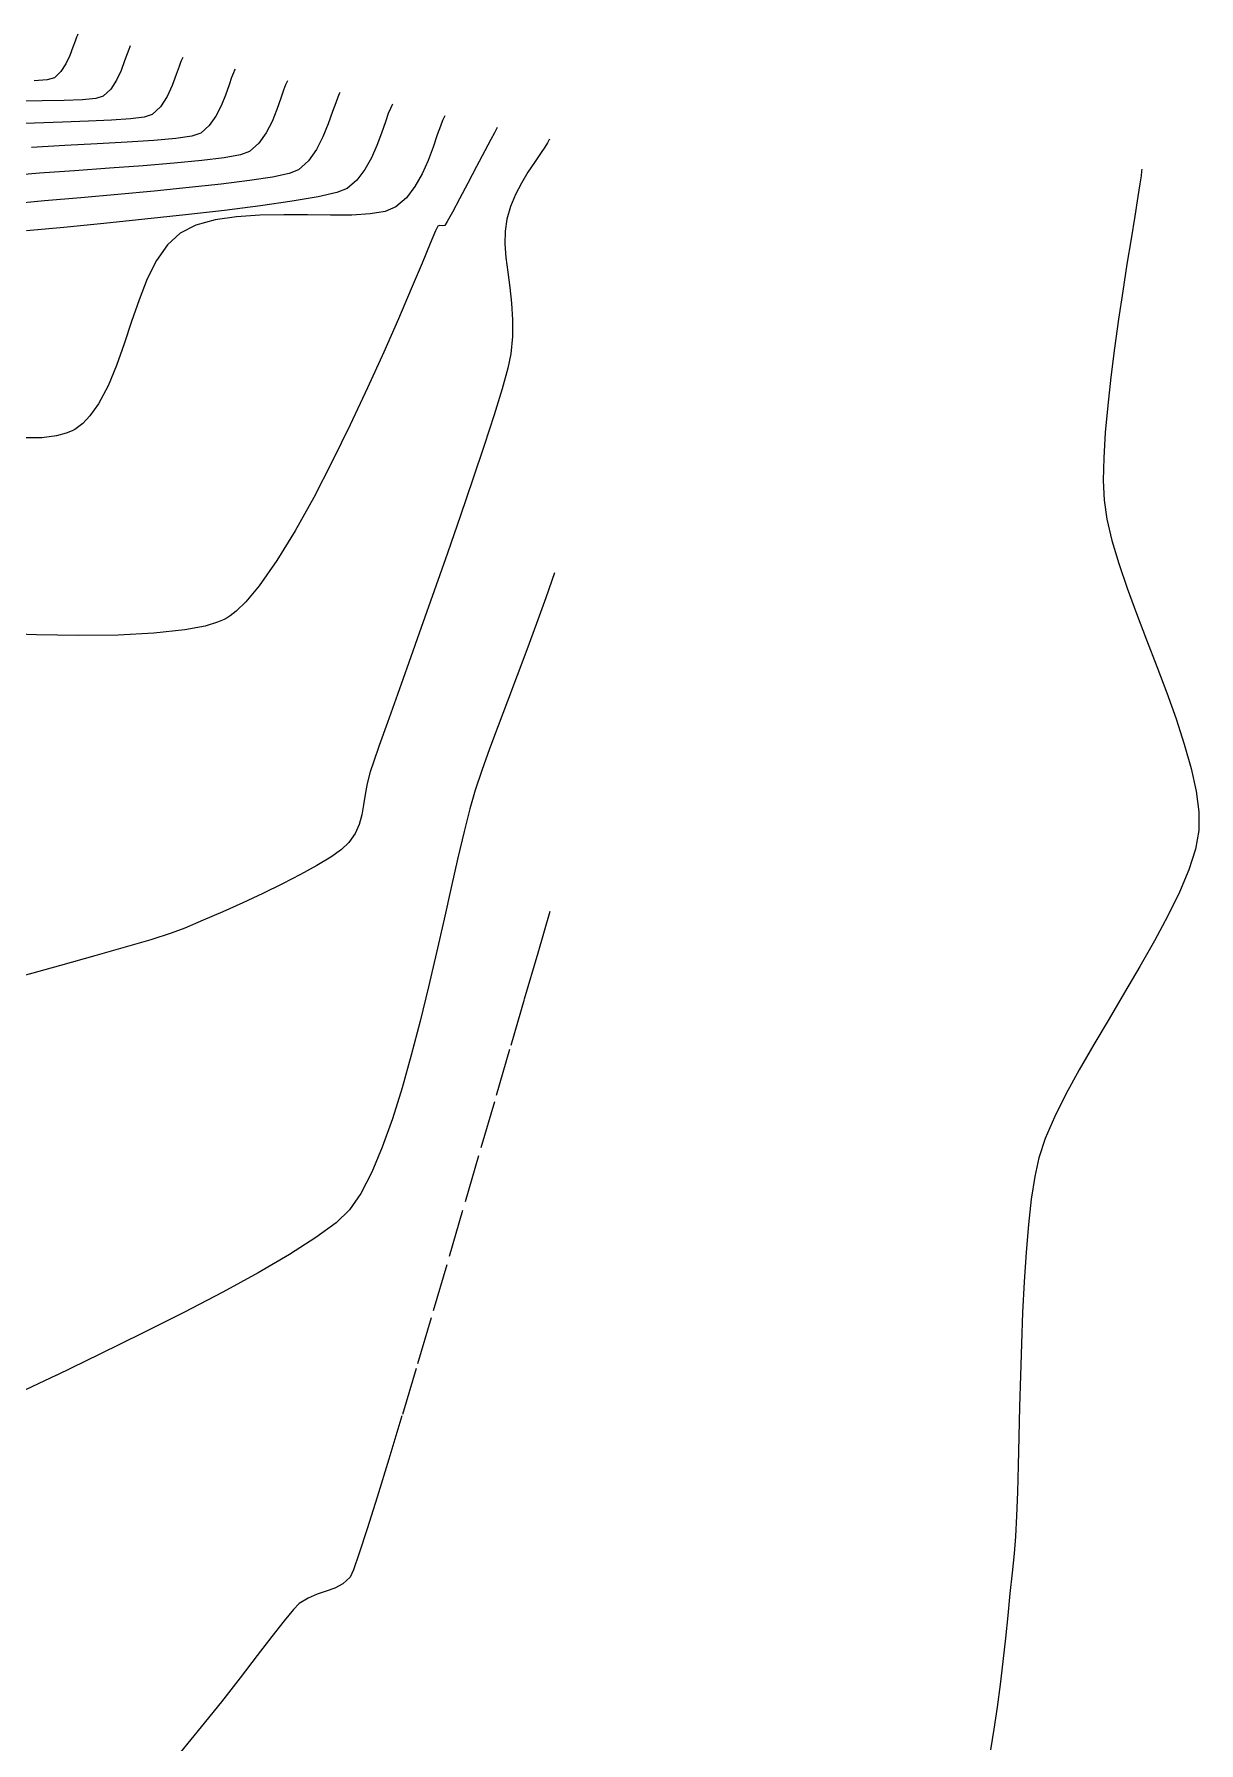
# Model space of a CAD drawing. Header units: feet. Extents: x 26064 to 27719, y 16802 to 28989.
# Drawn here: x 27642.9 to 27718.9, y 17919.2 to 18030.8 of the extents above; entities that cross this region are included whole.
import ezdxf

# ---------------------------------------------------------------- set-up
doc = ezdxf.new("R2010")
doc.units = ezdxf.units.FT
doc.header["$LTSCALE"] = 50
doc.header["$MEASUREMENT"] = 0
doc.linetypes.add('HIDDEN', pattern=[0.375, 0.25, -0.125])
doc.linetypes.add('HIDN25', pattern=[0.0938, 0.0625, -0.0313])
doc.layers.add('CONT-MJR', color=160, linetype='HIDDEN')
doc.layers.add('CONT-MNR', color=55, linetype='HIDN25')

msp = doc.modelspace()

# ---------------------------------------------------------------- linework, layer by layer
at = {"layer": 'CONT-MJR', "color": 7, "extrusion": (0.933773, -0.357866, 0)}
msp.add_line((27659.27704, 18027.4664, 630), (27659.148, 18027.12971, 630), dxfattribs=at)
at = {"layer": 'CONT-MJR', "color": 7}
for p, q in [((27659.36158, 18027.65639, 630), (27659.27704, 18027.4664, 630)), ((27659.40389, 18027.73964, 630), (27659.36158, 18027.65639, 630)), ((27659.148, 18027.12971, 630), (27658.96514, 18026.60378, 630)), ((27676.51279, 18023.9348, 635), (27676.46866, 18023.85473, 635)), ((27675.91229, 18022.99037, 635), (27675.51803, 18022.40879, 635)), ((27676.19052, 18023.40529, 635), (27675.91229, 18022.99037, 635)), ((27647.78166, 18022.03375, 630), (27645.49857, 18021.86886, 630)), ((27649.97785, 18022.19614, 630), (27647.78166, 18022.03375, 630)), ((27653.79788, 18022.5305, 630), (27652.00923, 18022.3603, 630)), ((27655.26588, 18022.71103, 630), (27653.79788, 18022.5305, 630)), ((27675.51803, 18022.40879, 635), (27675.09788, 18021.76421, 635)), ((27715.15304, 18021.83221, 640), (27715.11503, 18021.54356, 640)), ((27715.16804, 18021.95776, 640), (27715.15304, 18021.83221, 640)), ((27715.03935, 18021.02156, 640), (27714.90754, 18020.17292, 640)), ((27715.11503, 18021.54356, 640), (27715.03935, 18021.02156, 640)), ((27674.29024, 18020.31586, 635), (27673.95791, 18019.52698, 635)), ((27714.90754, 18020.17292, 640), (27714.70152, 18018.89588, 640)), ((27714.70152, 18018.89588, 640), (27714.46057, 18017.41623, 640)), ((27714.46057, 18017.41623, 640), (27714.19636, 18015.77433, 640)), ((27673.59104, 18017.08958, 635), (27673.65945, 18016.19326, 635)), ((27673.65945, 18016.19326, 635), (27673.77329, 18015.24479, 635)), ((27714.19636, 18015.77433, 640), (27713.92059, 18014.01055, 640)), ((27713.92059, 18014.01055, 640), (27713.64493, 18012.16524, 640)), ((27713.64493, 18012.16524, 640), (27713.38107, 18010.27877, 640)), ((27674.08518, 18011.0341, 635), (27673.97786, 18009.90337, 635)), ((27673.97786, 18009.90337, 635), (27673.77962, 18008.98171, 635)), ((27713.38107, 18010.27877, 640), (27713.14068, 18008.3915, 640)), ((27713.14068, 18008.3915, 640), (27712.93546, 18006.54377, 640)), ((27712.93546, 18006.54377, 640), (27712.77709, 18004.77596, 640)), ((27712.77709, 18004.77596, 640), (27712.67724, 18003.12842, 640)), ((27712.67724, 18003.12842, 640), (27712.6476, 18001.64152, 640)), ((27671.50039, 18001.71464, 635), (27670.6932, 17999.34751, 635)), ((27712.6476, 18001.64152, 640), (27712.69985, 18000.35561, 640)), ((27712.69985, 18000.35561, 640), (27712.88031, 17999.1057, 640)), ((27712.88031, 17999.1057, 640), (27713.2094, 17997.71578, 640)), ((27713.2094, 17997.71578, 640), (27713.66003, 17996.20964, 640)), ((27669.84473, 17996.89812, 635), (27668.98182, 17994.43543, 635)), ((27713.66003, 17996.20964, 640), (27714.20507, 17994.61109, 640)), ((27714.20507, 17994.61109, 640), (27714.8174, 17992.94393, 640)), ((27714.8174, 17992.94393, 640), (27715.46992, 17991.23195, 640)), ((27715.46992, 17991.23195, 640), (27716.13551, 17989.49897, 640)), ((27667.32002, 17989.74592, 635), (27666.5748, 17987.65699, 635)), ((27716.13551, 17989.49897, 640), (27716.78704, 17987.76878, 640)), ((27666.5748, 17987.65699, 635), (27665.92249, 17985.83054, 635)), ((27716.78704, 17987.76878, 640), (27717.39741, 17986.06519, 640)), ((27717.39741, 17986.06519, 640), (27717.9395, 17984.412, 640)), ((27665.92249, 17985.83054, 635), (27665.38992, 17984.33552, 635)), ((27717.9395, 17984.412, 640), (27718.3862, 17982.833, 640)), ((27664.79136, 17982.61554, 635), (27664.58995, 17981.85239, 635)), ((27665.00393, 17983.24087, 635), (27664.79136, 17982.61554, 635)), ((27718.3862, 17982.833, 640), (27718.71038, 17981.35201, 640)), ((27664.58995, 17981.85239, 635), (27664.45907, 17981.13433, 635)), ((27664.3571, 17980.45479, 635), (27664.24243, 17979.80719, 635)), ((27718.71038, 17981.35201, 640), (27718.88494, 17979.99282, 640)), ((27718.88494, 17979.99282, 640), (27718.88275, 17978.77924, 640)), ((27718.88275, 17978.77924, 640), (27718.66558, 17977.56988, 640)), ((27662.22555, 17977.03931, 635), (27661.31823, 17976.48697, 635)), ((27718.66558, 17977.56988, 640), (27718.23522, 17976.22238, 640)), ((27718.23522, 17976.22238, 640), (27717.62465, 17974.75911, 640)), ((27656.48924, 17974.07014, 635), (27655.17801, 17973.47946, 635)), ((27717.62465, 17974.75911, 640), (27716.86685, 17973.2024, 640)), ((27655.17801, 17973.47946, 635), (27653.90355, 17972.92033, 635)), ((27716.86685, 17973.2024, 640), (27715.99478, 17971.57463, 640)), ((27650.48367, 17971.65304, 635), (27648.80308, 17971.15574, 635)), ((27651.80293, 17972.07269, 635), (27650.48367, 17971.65304, 635)), ((27652.70507, 17972.40583, 635), (27651.80293, 17972.07269, 635)), ((27715.99478, 17971.57463, 640), (27715.04142, 17969.89813, 640)), ((27648.80308, 17971.15574, 635), (27646.81698, 17970.58961, 635)), ((27644.58118, 17969.9635, 635), (27642.15148, 17969.28623, 635)), ((27715.04142, 17969.89813, 640), (27714.03974, 17968.19526, 640)), ((27714.03974, 17968.19526, 640), (27713.02271, 17966.48838, 640)), ((27713.02271, 17966.48838, 640), (27712.0233, 17964.79984, 640)), ((27712.0233, 17964.79984, 640), (27711.0745, 17963.15199, 640)), ((27711.0745, 17963.15199, 640), (27710.20926, 17961.56719, 640)), ((27710.20926, 17961.56719, 640), (27709.46057, 17960.06779, 640)), ((27709.46057, 17960.06779, 640), (27708.8614, 17958.67614, 640)), ((27708.8614, 17958.67614, 640), (27708.44471, 17957.4146, 640)), ((27708.44471, 17957.4146, 640), (27708.17463, 17956.17863, 640)), ((27708.17463, 17956.17863, 640), (27707.94824, 17954.71462, 640)), ((27707.94824, 17954.71462, 640), (27707.76077, 17953.05916, 640)), ((27707.76077, 17953.05916, 640), (27707.60751, 17951.24883, 640)), ((27707.60751, 17951.24883, 640), (27707.48372, 17949.32022, 640)), ((27707.48372, 17949.32022, 640), (27707.38466, 17947.30991, 640)), ((27707.38466, 17947.30991, 640), (27707.30559, 17945.25447, 640)), ((27707.30559, 17945.25447, 640), (27707.24178, 17943.1905, 640)), ((27707.24178, 17943.1905, 640), (27707.18849, 17941.15458, 640)), ((27707.18849, 17941.15458, 640), (27707.14099, 17939.18327, 640)), ((27707.14099, 17939.18327, 640), (27707.09454, 17937.31318, 640)), ((27707.09454, 17937.31318, 640), (27707.0444, 17935.58088, 640)), ((27707.0444, 17935.58088, 640), (27706.98585, 17934.02296, 640)), ((27706.98585, 17934.02296, 640), (27706.91413, 17932.67599, 640)), ((27706.91413, 17932.67599, 640), (27706.82452, 17931.57655, 640)), ((27706.82452, 17931.57655, 640), (27706.69598, 17930.31415, 640)), ((27706.69598, 17930.31415, 640), (27706.55976, 17928.95244, 640)), ((27706.55976, 17928.95244, 640), (27706.41452, 17927.51668, 640)), ((27706.41452, 17927.51668, 640), (27706.25886, 17926.03213, 640)), ((27706.25886, 17926.03213, 640), (27706.09144, 17924.52403, 640)), ((27706.09144, 17924.52403, 640), (27705.91088, 17923.01764, 640)), ((27705.91088, 17923.01764, 640), (27705.71581, 17921.53821, 640)), ((27705.71581, 17921.53821, 640), (27705.50486, 17920.111, 640)), ((27705.50486, 17920.111, 640), (27705.27667, 17918.76125, 640))]:
    msp.add_line(p, q, dxfattribs=at)
at = {"layer": 'CONT-MJR', "color": 7, "extrusion": (0.943272, -0.332021, 0)}
msp.add_line((27658.96514, 18026.60378, 630), (27658.70491, 18025.86445, 630), dxfattribs=at)
at = {"layer": 'CONT-MJR', "color": 7, "extrusion": (0.889611, -0.45672, 0)}
msp.add_line((27658.39095, 18025.08832, 630), (27658.00343, 18024.33349, 630), dxfattribs=at)
at = {"layer": 'CONT-MJR', "color": 7, "extrusion": (0.927028, -0.374991, 0)}
msp.add_line((27658.70491, 18025.86445, 630), (27658.39095, 18025.08832, 630), dxfattribs=at)
at = {"layer": 'CONT-MJR', "color": 7, "extrusion": (0.814584, -0.580045, 0)}
msp.add_line((27658.00343, 18024.33349, 630), (27657.52249, 18023.65808, 630), dxfattribs=at)
at = {"layer": 'CONT-MJR', "color": 7, "extrusion": (0.179501, -0.983758, 0)}
msp.add_line((27656.33532, 18022.90617, 630), (27655.26588, 18022.71103, 630), dxfattribs=at)
at = {"layer": 'CONT-MJR', "color": 7, "extrusion": (0.339498, -0.940607, 0)}
msp.add_line((27656.92827, 18023.12019, 630), (27656.33532, 18022.90617, 630), dxfattribs=at)
at = {"layer": 'CONT-MJR', "color": 7, "extrusion": (0.671097, -0.74137, 0)}
msp.add_line((27657.52249, 18023.65808, 630), (27656.92827, 18023.12019, 630), dxfattribs=at)
at = {"layer": 'CONT-MJR', "color": 7, "extrusion": (0.8437, -0.536815, 0)}
msp.add_line((27676.36823, 18023.6846, 635), (27676.19052, 18023.40529, 635), dxfattribs=at)
at = {"layer": 'CONT-MJR', "color": 7, "extrusion": (0.861167, -0.508323, 0)}
msp.add_line((27676.46866, 18023.85473, 635), (27676.36823, 18023.6846, 635), dxfattribs=at)
at = {"layer": 'CONT-MJR', "color": 7, "extrusion": (0.081929, -0.996638, 0)}
msp.add_line((27643.2065, 18021.69717, 630), (27640.98336, 18021.51442, 630), dxfattribs=at)
at = {"layer": 'CONT-MJR', "color": 7, "extrusion": (0.074695, -0.997206, 0)}
msp.add_line((27645.49857, 18021.86886, 630), (27643.2065, 18021.69717, 630), dxfattribs=at)
at = {"layer": 'CONT-MJR', "color": 7, "extrusion": (0.080548, -0.996751, 0)}
msp.add_line((27652.00923, 18022.3603, 630), (27649.97785, 18022.19614, 630), dxfattribs=at)
at = {"layer": 'CONT-MJR', "color": 7, "extrusion": (0.858365, -0.513039, 0)}
msp.add_line((27675.09788, 18021.76421, 635), (27674.67943, 18021.06409, 635), dxfattribs=at)
at = {"layer": 'CONT-MJR', "color": 7, "extrusion": (0.887164, -0.461454, 0)}
msp.add_line((27674.67943, 18021.06409, 635), (27674.29024, 18020.31586, 635), dxfattribs=at)
at = {"layer": 'CONT-MJR', "color": 7, "extrusion": (0.957421, -0.288694, 0)}
msp.add_line((27673.95791, 18019.52698, 635), (27673.71002, 18018.70488, 635), dxfattribs=at)
at = {"layer": 'CONT-MJR', "color": 7, "extrusion": (0.989738, -0.142895, 0)}
msp.add_line((27673.71002, 18018.70488, 635), (27673.59794, 18017.92853, 635), dxfattribs=at)
at = {"layer": 'CONT-MJR', "color": 7, "extrusion": (0.999966, -0.008218, 0)}
msp.add_line((27673.59794, 18017.92853, 635), (27673.59104, 18017.08958, 635), dxfattribs=at)
at = {"layer": 'CONT-MJR', "color": 7, "extrusion": (0.991659, 0.128891, 0)}
msp.add_line((27673.77329, 18015.24479, 635), (27673.90266, 18014.24941, 635), dxfattribs=at)
at = {"layer": 'CONT-MJR', "color": 7, "extrusion": (0.993905, 0.110242, 0)}
msp.add_line((27673.90266, 18014.24941, 635), (27674.01769, 18013.21235, 635), dxfattribs=at)
at = {"layer": 'CONT-MJR', "color": 7, "extrusion": (0.997832, 0.065808, 0)}
msp.add_line((27674.01769, 18013.21235, 635), (27674.08849, 18012.13884, 635), dxfattribs=at)
at = {"layer": 'CONT-MJR', "color": 7, "extrusion": (0.999995, -0.003, 0)}
msp.add_line((27674.08849, 18012.13884, 635), (27674.08518, 18011.0341, 635), dxfattribs=at)
at = {"layer": 'CONT-MJR', "color": 7, "extrusion": (0.963687, -0.267033, 0)}
msp.add_line((27673.77962, 18008.98171, 635), (27673.40592, 18007.63305, 635), dxfattribs=at)
at = {"layer": 'CONT-MJR', "color": 7, "extrusion": (0.95622, -0.29265, 0)}
msp.add_line((27673.40592, 18007.63305, 635), (27672.88359, 18005.92636, 635), dxfattribs=at)
at = {"layer": 'CONT-MJR', "color": 7, "extrusion": (0.951664, -0.307141, 0)}
msp.add_line((27672.88359, 18005.92636, 635), (27672.23946, 18003.93057, 635), dxfattribs=at)
at = {"layer": 'CONT-MJR', "color": 7, "extrusion": (0.948628, -0.316394, 0)}
msp.add_line((27672.23946, 18003.93057, 635), (27671.50039, 18001.71464, 635), dxfattribs=at)
at = {"layer": 'CONT-MJR', "color": 7, "extrusion": (0.944914, -0.327319, 0)}
msp.add_line((27670.6932, 17999.34751, 635), (27669.84473, 17996.89812, 635), dxfattribs=at)
at = {"layer": 'CONT-MJR', "color": 7, "extrusion": (0.942871, -0.333158, 0)}
msp.add_line((27668.98182, 17994.43543, 635), (27668.1313, 17992.02838, 635), dxfattribs=at)
at = {"layer": 'CONT-MJR', "color": 7, "extrusion": (0.942248, -0.334915, 0)}
msp.add_line((27668.1313, 17992.02838, 635), (27667.32002, 17989.74592, 635), dxfattribs=at)
at = {"layer": 'CONT-MJR', "color": 7, "extrusion": (0.943087, -0.332547, 0)}
msp.add_line((27665.38992, 17984.33552, 635), (27665.00393, 17983.24087, 635), dxfattribs=at)
at = {"layer": 'CONT-MJR', "color": 7, "extrusion": (0.988928, -0.148395, 0)}
msp.add_line((27664.45907, 17981.13433, 635), (27664.3571, 17980.45479, 635), dxfattribs=at)
at = {"layer": 'CONT-MJR', "color": 7, "extrusion": (0.965038, -0.26211, 0)}
msp.add_line((27664.24243, 17979.80719, 635), (27664.07342, 17979.18495, 635), dxfattribs=at)
at = {"layer": 'CONT-MJR', "color": 7, "extrusion": (0.826628, -0.562749, 0)}
msp.add_line((27663.80847, 17978.58149, 635), (27663.40596, 17977.99025, 635), dxfattribs=at)
at = {"layer": 'CONT-MJR', "color": 7, "extrusion": (0.915635, -0.40201, 0)}
msp.add_line((27664.07342, 17979.18495, 635), (27663.80847, 17978.58149, 635), dxfattribs=at)
at = {"layer": 'CONT-MJR', "color": 7, "extrusion": (0.580508, -0.814255, 0)}
msp.add_line((27662.93452, 17977.54476, 635), (27662.22555, 17977.03931, 635), dxfattribs=at)
at = {"layer": 'CONT-MJR', "color": 7, "extrusion": (-0.68681, 0.726837, 0)}
msp.add_line((27663.40596, 17977.99025, 635), (27662.93452, 17977.54476, 635), dxfattribs=at)
at = {"layer": 'CONT-MJR', "color": 7, "extrusion": (-0.45541, 0.890282, 0)}
msp.add_line((27660.25175, 17975.9008, 635), (27659.0653, 17975.29389, 635), dxfattribs=at)
at = {"layer": 'CONT-MJR', "color": 7, "extrusion": (-0.481668, 0.876354, 0)}
msp.add_line((27661.31823, 17976.48697, 635), (27660.25175, 17975.9008, 635), dxfattribs=at)
at = {"layer": 'CONT-MJR', "color": 7, "extrusion": (0.436367, -0.899769, 0)}
msp.add_line((27659.0653, 17975.29389, 635), (27657.79807, 17974.67931, 635), dxfattribs=at)
at = {"layer": 'CONT-MJR', "color": 7, "extrusion": (0.421967, -0.906611, 0)}
msp.add_line((27657.79807, 17974.67931, 635), (27656.48924, 17974.07014, 635), dxfattribs=at)
at = {"layer": 'CONT-MJR', "color": 7, "extrusion": (0.394475, -0.918907, 0)}
msp.add_line((27653.90355, 17972.92033, 635), (27652.70507, 17972.40583, 635), dxfattribs=at)
at = {"layer": 'CONT-MJR', "color": 7, "extrusion": (0.269667, -0.962954, 0)}
msp.add_line((27646.81698, 17970.58961, 635), (27644.58118, 17969.9635, 635), dxfattribs=at)
at = {"layer": 'CONT-MNR', "color": 7, "extrusion": (0.93728, -0.348578, 0)}
for p, q in [((27645.62561, 18030.5833, 626), (27645.53204, 18030.33169, 626)), ((27652.44071, 18028.99883, 628), (27652.3179, 18028.66862, 628))]:
    msp.add_line(p, q, dxfattribs=at)
at = {"layer": 'CONT-MNR', "color": 7}
for p, q in [((27645.68639, 18030.72325, 626), (27645.62561, 18030.5833, 626)), ((27645.71676, 18030.78352, 626), (27645.68639, 18030.72325, 626)), ((27648.92497, 18029.50015, 627), (27648.76797, 18029.04433, 627)), ((27649.03316, 18029.79106, 627), (27648.92497, 18029.50015, 627)), ((27644.61262, 18028.33571, 626), (27644.19303, 18027.94026, 626)), ((27645.19482, 18029.39109, 626), (27644.94008, 18028.83825, 626)), ((27652.3179, 18028.66862, 628), (27652.13969, 18028.15122, 628)), ((27652.52047, 18029.18248, 628), (27652.44071, 18028.99883, 628)), ((27652.56033, 18029.26158, 628), (27652.52047, 18029.18248, 628)), ((27655.58554, 18027.47394, 629), (27655.35031, 18026.80567, 629)), ((27655.86745, 18028.25363, 629), (27655.75082, 18027.94931, 629)), ((27647.37684, 18026.73524, 627), (27646.88876, 18026.58617, 627)), ((27651.54104, 18026.7087, 628), (27651.1113, 18026.04919, 628)), ((27655.35031, 18026.80567, 629), (27655.06654, 18026.10415, 629)), ((27642.87935, 18024.981, 628), (27640.97359, 18024.89994, 628)), ((27646.41645, 18025.09775, 628), (27644.71545, 18025.04241, 628)), ((27665.98135, 18025.59714, 632), (27665.79469, 18025.06887, 632)), ((27669.52627, 18025.1535, 633), (27669.38168, 18024.78614, 633)), ((27653.16424, 18024.12869, 629), (27652.11699, 18023.97004, 629)), ((27654.28156, 18024.81139, 629), (27653.74446, 18024.3252, 629)), ((27672.90634, 18024.34868, 634), (27672.66791, 18023.89709, 634)), ((27648.94182, 18023.72493, 629), (27646.97413, 18023.61776, 629)), ((27650.68281, 18023.83891, 629), (27648.94182, 18023.72493, 629)), ((27661.29059, 18023.2451, 631), (27660.76342, 18022.50477, 631)), ((27665.23642, 18023.52048, 632), (27664.87807, 18022.71248, 632)), ((27660.76342, 18022.50477, 631), (27660.11208, 18021.91517, 631)), ((27668.57668, 18022.54205, 633), (27668.18944, 18021.6689, 633)), ((27671.74129, 18022.13501, 634), (27671.17124, 18021.05349, 634)), ((27652.97865, 18020.76374, 631), (27650.70068, 18020.53884, 631)), ((27655.07445, 18020.99169, 631), (27652.97865, 18020.76374, 631)), ((27643.53566, 18019.89187, 631), (27641.29093, 18019.68858, 631)), ((27645.90299, 18020.10196, 631), (27643.53566, 18019.89187, 631)), ((27648.31673, 18020.31794, 631), (27645.90299, 18020.10196, 631)), ((27659.71106, 18019.87906, 632), (27657.64738, 18019.58048, 632)), ((27661.39957, 18020.17041, 632), (27659.71106, 18019.87906, 632)), ((27662.62411, 18020.4492, 632), (27661.39957, 18020.17041, 632)), ((27666.4797, 18019.50513, 633), (27665.78075, 18019.21148, 633)), ((27670.62694, 18020.02752, 634), (27670.15989, 18019.15882, 634)), ((27655.29729, 18019.27997, 632), (27652.7496, 18018.98284, 632)), ((27657.5898, 18018.96487, 633), (27656.07625, 18018.86413, 633)), ((27659.15342, 18018.99283, 633), (27657.5898, 18018.96487, 633)), ((27660.71163, 18018.98144, 633), (27659.15342, 18018.99283, 633)), ((27663.58989, 18018.97444, 633), (27662.20895, 18018.96416, 633)), ((27665.78075, 18019.21148, 633), (27664.79899, 18019.04573, 633)), ((27670.15989, 18019.15882, 634), (27669.82158, 18018.54911, 634)), ((27644.80869, 18018.16486, 632), (27642.3584, 18017.93437, 632)), ((27651.55958, 18017.0271, 633), (27650.8545, 18016.00997, 633)), ((27650.8545, 18016.00997, 633), (27650.24721, 18014.79707, 633)), ((27668.18041, 18015.82076, 634), (27667.48089, 18014.16145, 634)), ((27667.48089, 18014.16145, 634), (27666.64012, 18012.20193, 634)), ((27648.22898, 18009.14322, 633), (27647.68544, 18007.8181, 633)), ((27647.68544, 18007.8181, 633), (27647.06961, 18006.64388, 633)), ((27664.62575, 18007.68367, 634), (27663.4976, 18005.27559, 634)), ((27647.06961, 18006.64388, 633), (27646.50585, 18005.85197, 633)), ((27645.68847, 18005.09497, 633), (27645.5077, 18004.97924, 633)), ((27646.50585, 18005.85197, 633), (27646.03203, 18005.36348, 633)), ((27644.32273, 18004.5483, 633), (27643.36208, 18004.42775, 633)), ((27644.95712, 18004.7227, 633), (27644.32273, 18004.5483, 633)), ((27645.33405, 18004.88404, 633), (27644.95712, 18004.7227, 633)), ((27662.31912, 18002.86865, 634), (27661.11304, 18000.5382, 634)), ((27656.67893, 17993.70828, 634), (27656.05438, 17993.10207, 634)), ((27648.34626, 17991.54555, 634), (27645.76637, 17991.51715, 634)), ((27652.69315, 17991.87692, 634), (27650.67979, 17991.6607, 634)), ((27675.02199, 17990.58865, 636), (27674.38196, 17988.89434, 636)), ((27672.078, 17982.6915, 636), (27671.65033, 17981.40945, 636)), ((27671.65033, 17981.40945, 636), (27671.30275, 17980.2055, 636)), ((27670.51941, 17976.98835, 636), (27670.08409, 17975.06556, 636)), ((27668.60621, 17968.58268, 636), (27668.05702, 17966.33423, 636)), ((27674.84912, 17967.74274, 637), (27673.90138, 17964.48607, 637)), ((27667.47992, 17964.11736, 636), (27666.87514, 17961.97728, 636)), ((27664.89689, 17956.46975, 636), (27664.18358, 17955.08881, 636)), ((27664.18358, 17955.08881, 636), (27663.4437, 17954.01066, 636)), ((27670.83134, 17953.96454, 637), (27669.79108, 17950.41872, 637)), ((27661.24975, 17952.19643, 636), (27659.53661, 17951.10021, 636)), ((27659.53661, 17951.10021, 636), (27657.49086, 17949.90632, 636)), ((27655.17114, 17948.63607, 636), (27652.63605, 17947.31075, 636)), ((27647.15434, 17944.58012, 636), (27644.32495, 17943.21742, 636)), ((27667.79083, 17943.65049, 637), (27666.86605, 17940.55519, 637)), ((27666.86605, 17940.55519, 637), (27666.01497, 17937.73718, 637)), ((27663.01183, 17929.59601, 637), (27662.49024, 17929.30898, 637)), ((27663.48144, 17930.03107, 637), (27663.01183, 17929.59601, 637)), ((27659.1869, 17927.18376, 637), (27658.38723, 17926.1613, 637)), ((27658.38723, 17926.1613, 637), (27657.41741, 17924.90204, 637)), ((27656.30604, 17923.46094, 637), (27655.08169, 17921.89292, 637)), ((27653.77295, 17920.25294, 637), (27652.4084, 17918.59594, 637))]:
    msp.add_line(p, q, dxfattribs=at)
at = {"layer": 'CONT-MNR', "color": 7, "extrusion": (0.938267, -0.345912, 0)}
for p, q in [((27645.39625, 18029.93744, 626), (27645.19482, 18029.39109, 626)), ((27648.76797, 18029.04433, 627), (27648.53509, 18028.41265, 627)), ((27652.13969, 18028.15122, 628), (27651.87535, 18027.43422, 628))]:
    msp.add_line(p, q, dxfattribs=at)
at = {"layer": 'CONT-MNR', "color": 7, "extrusion": (0.945488, -0.325657, 0)}
msp.add_line((27645.53204, 18030.33169, 626), (27645.39625, 18029.93744, 626), dxfattribs=at)
at = {"layer": 'CONT-MNR', "color": 7, "extrusion": (0.917234, -0.398349, 0)}
msp.add_line((27649.10343, 18029.95287, 627), (27649.03316, 18029.79106, 627), dxfattribs=at)
at = {"layer": 'CONT-MNR', "color": 7, "extrusion": (0.893017, -0.450024, 0)}
msp.add_line((27649.13854, 18030.02255, 627), (27649.10343, 18029.95287, 627), dxfattribs=at)
at = {"layer": 'CONT-MNR', "color": 7, "extrusion": (0.837824, -0.54594, 0)}
for p, q in [((27644.94008, 18028.83825, 626), (27644.61262, 18028.33571, 626)), ((27648.24056, 18027.77347, 627), (27647.86196, 18027.19245, 627))]:
    msp.add_line(p, q, dxfattribs=at)
at = {"layer": 'CONT-MNR', "color": 7, "extrusion": (0.90822, -0.418494, 0)}
for p, q in [((27648.53509, 18028.41265, 627), (27648.24056, 18027.77347, 627)), ((27651.87535, 18027.43422, 628), (27651.54104, 18026.7087, 628))]:
    msp.add_line(p, q, dxfattribs=at)
at = {"layer": 'CONT-MNR', "color": 7, "extrusion": (0.913619, -0.406572, 0)}
for p, q in [((27655.94387, 18028.42536, 629), (27655.86745, 18028.25363, 629)), ((27662.7793, 18026.88741, 631), (27662.68662, 18026.67917, 631))]:
    msp.add_line(p, q, dxfattribs=at)
at = {"layer": 'CONT-MNR', "color": 7, "extrusion": (0.891504, -0.453014, 0)}
for p, q in [((27655.98211, 18028.50061, 629), (27655.94387, 18028.42536, 629)), ((27662.82567, 18026.97867, 631), (27662.7793, 18026.88741, 631))]:
    msp.add_line(p, q, dxfattribs=at)
at = {"layer": 'CONT-MNR', "color": 7, "extrusion": (0.077092, -0.997024, 0)}
msp.add_line((27643.72028, 18027.80618, 626), (27642.86512, 18027.74005, 626), dxfattribs=at)
at = {"layer": 'CONT-MNR', "color": 7, "extrusion": (0.272866, -0.962052, 0)}
msp.add_line((27644.19303, 18027.94026, 626), (27643.72028, 18027.80618, 626), dxfattribs=at)
at = {"layer": 'CONT-MNR', "color": 7, "extrusion": (0.944538, -0.328401, 0)}
for p, q in [((27655.75082, 18027.94931, 629), (27655.58554, 18027.47394, 629)), ((27662.54518, 18026.31011, 631), (27662.34475, 18025.73363, 631))]:
    msp.add_line(p, q, dxfattribs=at)
at = {"layer": 'CONT-MNR', "color": 7, "extrusion": (0.011416, -0.999935, 0)}
msp.add_line((27643.37837, 18026.43308, 627), (27641.74938, 18026.41448, 627), dxfattribs=at)
at = {"layer": 'CONT-MNR', "color": 7, "extrusion": (0.015018, -0.999887, 0)}
msp.add_line((27644.82257, 18026.45477, 627), (27643.37837, 18026.43308, 627), dxfattribs=at)
at = {"layer": 'CONT-MNR', "color": 7, "extrusion": (0.037267, -0.999305, 0)}
msp.add_line((27646.01502, 18026.49924, 627), (27644.82257, 18026.45477, 627), dxfattribs=at)
at = {"layer": 'CONT-MNR', "color": 7, "extrusion": (0.099002, -0.995087, 0)}
msp.add_line((27646.88876, 18026.58617, 627), (27646.01502, 18026.49924, 627), dxfattribs=at)
at = {"layer": 'CONT-MNR', "color": 7, "extrusion": (0.68586, -0.727733, 0)}
for p, q in [((27647.86196, 18027.19245, 627), (27647.37684, 18026.73524, 627)), ((27651.1113, 18026.04919, 628), (27650.56065, 18025.53022, 628))]:
    msp.add_line(p, q, dxfattribs=at)
at = {"layer": 'CONT-MNR', "color": 7, "extrusion": (0.889611, -0.45672, 0)}
for p, q in [((27655.06654, 18026.10415, 629), (27654.71627, 18025.42188, 629)), ((27661.71536, 18024.07248, 631), (27661.29059, 18023.2451, 631))]:
    msp.add_line(p, q, dxfattribs=at)
at = {"layer": 'CONT-MNR', "color": 7, "extrusion": (0.933773, -0.357866, 0)}
msp.add_line((27662.68662, 18026.67917, 631), (27662.54518, 18026.31011, 631), dxfattribs=at)
at = {"layer": 'CONT-MNR', "color": 7, "extrusion": (0.910644, -0.413191, 0)}
for p, q in [((27666.20331, 18026.13138, 632), (27666.11515, 18025.9371, 632)), ((27669.62153, 18025.36345, 633), (27669.52627, 18025.1535, 633))]:
    msp.add_line(p, q, dxfattribs=at)
at = {"layer": 'CONT-MNR', "color": 7, "extrusion": (0.890339, -0.455299, 0)}
for p, q in [((27666.24745, 18026.2177, 632), (27666.20331, 18026.13138, 632)), ((27669.66923, 18025.45674, 633), (27669.62153, 18025.36345, 633))]:
    msp.add_line(p, q, dxfattribs=at)
at = {"layer": 'CONT-MNR', "color": 7, "extrusion": (0.033428, -0.999441, 0)}
msp.add_line((27644.71545, 18025.04241, 628), (27642.87935, 18024.981, 628), dxfattribs=at)
at = {"layer": 'CONT-MNR', "color": 7, "extrusion": (0.041863, -0.999123, 0)}
msp.add_line((27647.91691, 18025.16062, 628), (27646.41645, 18025.09775, 628), dxfattribs=at)
at = {"layer": 'CONT-MNR', "color": 7, "extrusion": (0.067869, -0.997694, 0)}
msp.add_line((27649.15139, 18025.2446, 628), (27647.91691, 18025.16062, 628), dxfattribs=at)
at = {"layer": 'CONT-MNR', "color": 7, "extrusion": (0.13029, -0.991476, 0)}
msp.add_line((27650.05445, 18025.36327, 628), (27649.15139, 18025.2446, 628), dxfattribs=at)
at = {"layer": 'CONT-MNR', "color": 7, "extrusion": (-0.313218, 0.949681, 0)}
msp.add_line((27650.56065, 18025.53022, 628), (27650.05445, 18025.36327, 628), dxfattribs=at)
at = {"layer": 'CONT-MNR', "color": 7, "extrusion": (0.814584, -0.580045, 0)}
msp.add_line((27654.71627, 18025.42188, 629), (27654.28156, 18024.81139, 629), dxfattribs=at)
at = {"layer": 'CONT-MNR', "color": 7, "extrusion": (0.943272, -0.332021, 0)}
msp.add_line((27662.34475, 18025.73363, 631), (27662.0595, 18024.92322, 631), dxfattribs=at)
at = {"layer": 'CONT-MNR', "color": 7, "extrusion": (0.945265, -0.326303, 0)}
for p, q in [((27665.79469, 18025.06887, 632), (27665.53667, 18024.32141, 632)), ((27669.17997, 18024.21527, 633), (27668.90114, 18023.40755, 633))]:
    msp.add_line(p, q, dxfattribs=at)
at = {"layer": 'CONT-MNR', "color": 7, "extrusion": (0.930521, -0.366237, 0)}
msp.add_line((27666.11515, 18025.9371, 632), (27665.98135, 18025.59714, 632), dxfattribs=at)
at = {"layer": 'CONT-MNR', "color": 7, "extrusion": (0.091054, -0.995846, 0)}
msp.add_line((27652.11699, 18023.97004, 629), (27650.68281, 18023.83891, 629), dxfattribs=at)
at = {"layer": 'CONT-MNR', "color": 7, "extrusion": (0.320794, -0.947149, 0)}
msp.add_line((27653.74446, 18024.3252, 629), (27653.16424, 18024.12869, 629), dxfattribs=at)
at = {"layer": 'CONT-MNR', "color": 7, "extrusion": (0.927028, -0.374991, 0)}
msp.add_line((27662.0595, 18024.92322, 631), (27661.71536, 18024.07248, 631), dxfattribs=at)
at = {"layer": 'CONT-MNR', "color": 7, "extrusion": (0.936366, -0.351026, 0)}
for p, q in [((27665.53667, 18024.32141, 632), (27665.23642, 18023.52048, 632)), ((27668.90114, 18023.40755, 633), (27668.57668, 18022.54205, 633))]:
    msp.add_line(p, q, dxfattribs=at)
at = {"layer": 'CONT-MNR', "color": 7, "extrusion": (0.942871, -0.333157, 0)}
msp.add_line((27669.38168, 18024.78614, 633), (27669.17997, 18024.21527, 633), dxfattribs=at)
at = {"layer": 'CONT-MNR', "color": 7, "extrusion": (0.885003, -0.465586, 0)}
msp.add_line((27672.66791, 18023.89709, 634), (27672.2856, 18023.17038, 634), dxfattribs=at)
at = {"layer": 'CONT-MNR', "color": 7, "extrusion": (0.88318, -0.469034, 0)}
msp.add_line((27673.03611, 18024.59304, 634), (27672.90634, 18024.34868, 634), dxfattribs=at)
at = {"layer": 'CONT-MNR', "color": 7, "extrusion": (0.881968, -0.47131, 0)}
msp.add_line((27673.09101, 18024.69577, 634), (27673.03611, 18024.59304, 634), dxfattribs=at)
at = {"layer": 'CONT-MNR', "color": 7, "extrusion": (0.057061, -0.998371, 0)}
msp.add_line((27644.85984, 18023.50703, 629), (27642.67908, 18023.38239, 629), dxfattribs=at)
at = {"layer": 'CONT-MNR', "color": 7, "extrusion": (0.0523, -0.998631, 0)}
msp.add_line((27646.97413, 18023.61776, 629), (27644.85984, 18023.50703, 629), dxfattribs=at)
at = {"layer": 'CONT-MNR', "color": 7, "extrusion": (0.885137, -0.465331, 0)}
msp.add_line((27672.2856, 18023.17038, 634), (27671.74129, 18022.13501, 634), dxfattribs=at)
at = {"layer": 'CONT-MNR', "color": 7, "extrusion": (0.207324, -0.978272, 0)}
msp.add_line((27659.50689, 18021.68443, 631), (27658.41477, 18021.45297, 631), dxfattribs=at)
at = {"layer": 'CONT-MNR', "color": 7, "extrusion": (-0.356255, 0.934389, 0)}
msp.add_line((27660.11208, 18021.91517, 631), (27659.50689, 18021.68443, 631), dxfattribs=at)
at = {"layer": 'CONT-MNR', "color": 7, "extrusion": (0.794425, -0.607362, 0)}
for p, q in [((27664.44577, 18021.94382, 632), (27663.92366, 18021.2609, 632)), ((27667.72229, 18020.83826, 633), (27667.15809, 18020.10029, 633))]:
    msp.add_line(p, q, dxfattribs=at)
at = {"layer": 'CONT-MNR', "color": 7, "extrusion": (0.871611, -0.490198, 0)}
for p, q in [((27664.87807, 18022.71248, 632), (27664.44577, 18021.94382, 632)), ((27668.18944, 18021.6689, 633), (27667.72229, 18020.83826, 633))]:
    msp.add_line(p, q, dxfattribs=at)
at = {"layer": 'CONT-MNR', "color": 7, "extrusion": (0.092269, -0.995734, 0)}
msp.add_line((27650.70068, 18020.53884, 631), (27648.31673, 18020.31794, 631), dxfattribs=at)
at = {"layer": 'CONT-MNR', "color": 7, "extrusion": (0.124236, -0.992253, 0)}
msp.add_line((27656.91189, 18021.22175, 631), (27655.07445, 18020.99169, 631), dxfattribs=at)
at = {"layer": 'CONT-MNR', "color": 7, "extrusion": (0.152067, -0.98837, 0)}
msp.add_line((27658.41477, 18021.45297, 631), (27656.91189, 18021.22175, 631), dxfattribs=at)
at = {"layer": 'CONT-MNR', "color": 7, "extrusion": (0.362078, -0.932148, 0)}
msp.add_line((27663.29589, 18020.71015, 632), (27662.62411, 18020.4492, 632), dxfattribs=at)
at = {"layer": 'CONT-MNR', "color": 7, "extrusion": (-0.65949, 0.751713, 0)}
msp.add_line((27663.92366, 18021.2609, 632), (27663.29589, 18020.71015, 632), dxfattribs=at)
at = {"layer": 'CONT-MNR', "color": 7, "extrusion": (0.883382, -0.468654, 0)}
msp.add_line((27671.17124, 18021.05349, 634), (27670.62694, 18020.02752, 634), dxfattribs=at)
at = {"layer": 'CONT-MNR', "color": 7, "extrusion": (0.126839, -0.991923, 0)}
msp.add_line((27657.64738, 18019.58048, 632), (27655.29729, 18019.27997, 632), dxfattribs=at)
at = {"layer": 'CONT-MNR', "color": 7, "extrusion": (0.65949, -0.751713, 0)}
msp.add_line((27667.15809, 18020.10029, 633), (27666.4797, 18019.50513, 633), dxfattribs=at)
at = {"layer": 'CONT-MNR', "color": 7, "extrusion": (0.097362, -0.995249, 0)}
msp.add_line((27647.41651, 18018.41998, 632), (27644.80869, 18018.16486, 632), dxfattribs=at)
at = {"layer": 'CONT-MNR', "color": 7, "extrusion": (0.101996, -0.994785, 0)}
msp.add_line((27650.09307, 18018.69441, 632), (27647.41651, 18018.41998, 632), dxfattribs=at)
at = {"layer": 'CONT-MNR', "color": 7, "extrusion": (0.107941, -0.994157, 0)}
msp.add_line((27652.7496, 18018.98284, 632), (27650.09307, 18018.69441, 632), dxfattribs=at)
at = {"layer": 'CONT-MNR', "color": 7, "extrusion": (0.450381, -0.892837, 0)}
msp.add_line((27653.42126, 18018.31048, 633), (27652.39079, 18017.79067, 633), dxfattribs=at)
at = {"layer": 'CONT-MNR', "color": 7, "extrusion": (0.26785, -0.963461, 0)}
msp.add_line((27654.66824, 18018.65715, 633), (27653.42126, 18018.31048, 633), dxfattribs=at)
at = {"layer": 'CONT-MNR', "color": 7, "extrusion": (0.145441, -0.989367, 0)}
msp.add_line((27656.07625, 18018.86413, 633), (27654.66824, 18018.65715, 633), dxfattribs=at)
at = {"layer": 'CONT-MNR', "color": 7, "extrusion": (-0.011539, -0.999933, 0)}
msp.add_line((27662.20895, 18018.96416, 633), (27660.71163, 18018.98144, 633), dxfattribs=at)
at = {"layer": 'CONT-MNR', "color": 7, "extrusion": (0.058858, -0.998266, 0)}
msp.add_line((27664.79899, 18019.04573, 633), (27663.58989, 18018.97444, 633), dxfattribs=at)
at = {"layer": 'CONT-MNR', "color": 7, "extrusion": (0.22873, -0.97349, 0)}
msp.add_line((27669.35341, 18018.27928, 634), (27669.20419, 18018.24422, 634), dxfattribs=at)
at = {"layer": 'CONT-MNR', "color": 7, "extrusion": (-0.088241, -0.996099, 0)}
msp.add_line((27669.51434, 18018.26502, 634), (27669.35341, 18018.27928, 634), dxfattribs=at)
at = {"layer": 'CONT-MNR', "color": 7, "extrusion": (0.229001, -0.973426, 0)}
msp.add_line((27669.66351, 18018.30011, 634), (27669.51434, 18018.26502, 634), dxfattribs=at)
at = {"layer": 'CONT-MNR', "color": 7, "extrusion": (0.844249, -0.535952, 0)}
msp.add_line((27669.82158, 18018.54911, 634), (27669.66351, 18018.30011, 634), dxfattribs=at)
at = {"layer": 'CONT-MNR', "color": 7, "extrusion": (0.676507, -0.736437, 0)}
msp.add_line((27652.39079, 18017.79067, 633), (27651.55958, 18017.0271, 633), dxfattribs=at)
at = {"layer": 'CONT-MNR', "color": 7, "extrusion": (0.922375, -0.386296, 0)}
msp.add_line((27669.06479, 18017.93748, 634), (27668.71595, 18017.10456, 634), dxfattribs=at)
at = {"layer": 'CONT-MNR', "color": 7, "extrusion": (0.910393, -0.413744, 0)}
msp.add_line((27669.20419, 18018.24422, 634), (27669.06479, 18017.93748, 634), dxfattribs=at)
at = {"layer": 'CONT-MNR', "color": 7, "extrusion": (0.922916, -0.385001, 0)}
msp.add_line((27668.71595, 18017.10456, 634), (27668.18041, 18015.82076, 634), dxfattribs=at)
at = {"layer": 'CONT-MNR', "color": 7, "extrusion": (0.929071, -0.369902, 0)}
msp.add_line((27650.24721, 18014.79707, 633), (27649.70935, 18013.44616, 633), dxfattribs=at)
at = {"layer": 'CONT-MNR', "color": 7, "extrusion": (0.944707, -0.327916, 0)}
msp.add_line((27649.70935, 18013.44616, 633), (27649.2126, 18012.01503, 633), dxfattribs=at)
at = {"layer": 'CONT-MNR', "color": 7, "extrusion": (0.948784, -0.315925, 0)}
msp.add_line((27649.2126, 18012.01503, 633), (27648.72859, 18010.56145, 633), dxfattribs=at)
at = {"layer": 'CONT-MNR', "color": 7, "extrusion": (0.915598, -0.402095, 0)}
msp.add_line((27666.64012, 18012.20193, 634), (27665.68083, 18010.01756, 634), dxfattribs=at)
at = {"layer": 'CONT-MNR', "color": 7, "extrusion": (0.943188, -0.332259, 0)}
msp.add_line((27648.72859, 18010.56145, 633), (27648.22898, 18009.14322, 633), dxfattribs=at)
at = {"layer": 'CONT-MNR', "color": 7, "extrusion": (0.911214, -0.411932, 0)}
msp.add_line((27665.68083, 18010.01756, 634), (27664.62575, 18007.68367, 634), dxfattribs=at)
at = {"layer": 'CONT-MNR', "color": 7, "extrusion": (0.480708, -0.87688, 0)}
msp.add_line((27645.5077, 18004.97924, 633), (27645.33405, 18004.88404, 633), dxfattribs=at)
at = {"layer": 'CONT-MNR', "color": 7, "extrusion": (-0.615798, 0.787904, 0)}
msp.add_line((27646.03203, 18005.36348, 633), (27645.68847, 18005.09497, 633), dxfattribs=at)
at = {"layer": 'CONT-MNR', "color": 7, "extrusion": (0.898126, -0.439738, 0)}
msp.add_line((27663.4976, 18005.27559, 634), (27662.31912, 18002.86865, 634), dxfattribs=at)
at = {"layer": 'CONT-MNR', "color": 7, "extrusion": (0.000788375, -1, 0)}
msp.add_line((27643.36208, 18004.42775, 633), (27642.00691, 18004.42668, 633), dxfattribs=at)
at = {"layer": 'CONT-MNR', "color": 7, "extrusion": (0.874055, -0.485828, 0)}
msp.add_line((27661.11304, 18000.5382, 634), (27659.90208, 17998.35956, 634), dxfattribs=at)
at = {"layer": 'CONT-MNR', "color": 7, "extrusion": (0.853179, -0.521618, 0)}
msp.add_line((27659.90208, 17998.35956, 634), (27658.70898, 17996.40807, 634), dxfattribs=at)
at = {"layer": 'CONT-MNR', "color": 7, "extrusion": (0.819647, -0.572868, 0)}
msp.add_line((27658.70898, 17996.40807, 634), (27657.55645, 17994.75907, 634), dxfattribs=at)
at = {"layer": 'CONT-MNR', "color": 7, "extrusion": (0.945526, -0.325546, 0)}
msp.add_line((27676.82609, 17995.61603, 636), (27676.26091, 17993.97451, 636), dxfattribs=at)
at = {"layer": 'CONT-MNR', "color": 7, "extrusion": (0.76755, -0.640989, 0)}
msp.add_line((27657.55645, 17994.75907, 634), (27656.67893, 17993.70828, 634), dxfattribs=at)
at = {"layer": 'CONT-MNR', "color": 7, "extrusion": (0.940763, -0.339065, 0)}
msp.add_line((27676.26091, 17993.97451, 636), (27675.65392, 17992.29038, 636), dxfattribs=at)
at = {"layer": 'CONT-MNR', "color": 7, "extrusion": (0.479031, -0.877798, 0)}
msp.add_line((27655.46407, 17992.66985, 634), (27655.27473, 17992.56652, 634), dxfattribs=at)
at = {"layer": 'CONT-MNR', "color": 7, "extrusion": (-0.540401, 0.841407, 0)}
msp.add_line((27655.65673, 17992.79359, 634), (27655.46407, 17992.66985, 634), dxfattribs=at)
at = {"layer": 'CONT-MNR', "color": 7, "extrusion": (0.612954, -0.790118, 0)}
msp.add_line((27656.05438, 17993.10207, 634), (27655.65673, 17992.79359, 634), dxfattribs=at)
at = {"layer": 'CONT-MNR', "color": 7, "extrusion": (-0.03581, -0.999359, 0)}
msp.add_line((27643.01395, 17991.5612, 634), (27640.16281, 17991.66336, 634), dxfattribs=at)
at = {"layer": 'CONT-MNR', "color": 7, "extrusion": (-0.016, -0.999872, 0)}
msp.add_line((27645.76637, 17991.51715, 634), (27643.01395, 17991.5612, 634), dxfattribs=at)
at = {"layer": 'CONT-MNR', "color": 7, "extrusion": (0.049286, -0.998785, 0)}
msp.add_line((27650.67979, 17991.6607, 634), (27648.34626, 17991.54555, 634), dxfattribs=at)
at = {"layer": 'CONT-MNR', "color": 7, "extrusion": (0.188488, -0.982075, 0)}
msp.add_line((27654.02371, 17992.13229, 634), (27652.69315, 17991.87692, 634), dxfattribs=at)
at = {"layer": 'CONT-MNR', "color": 7, "extrusion": (0.288965, -0.95734, 0)}
msp.add_line((27654.83341, 17992.37669, 634), (27654.02371, 17992.13229, 634), dxfattribs=at)
at = {"layer": 'CONT-MNR', "color": 7, "extrusion": (0.39514, -0.918621, 0)}
msp.add_line((27655.27473, 17992.56652, 634), (27654.83341, 17992.37669, 634), dxfattribs=at)
at = {"layer": 'CONT-MNR', "color": 7, "extrusion": (0.93745, -0.348121, 0)}
msp.add_line((27675.65392, 17992.29038, 636), (27675.02199, 17990.58865, 636), dxfattribs=at)
at = {"layer": 'CONT-MNR', "color": 7, "extrusion": (0.93483, -0.355097, 0)}
msp.add_line((27674.38196, 17988.89434, 636), (27673.75069, 17987.23246, 636), dxfattribs=at)
at = {"layer": 'CONT-MNR', "color": 7, "extrusion": (0.935563, -0.353161, 0)}
msp.add_line((27673.75069, 17987.23246, 636), (27673.14504, 17985.62801, 636), dxfattribs=at)
at = {"layer": 'CONT-MNR', "color": 7, "extrusion": (0.937853, -0.347034, 0)}
msp.add_line((27673.14504, 17985.62801, 636), (27672.58185, 17984.10602, 636), dxfattribs=at)
at = {"layer": 'CONT-MNR', "color": 7, "extrusion": (0.942023, -0.335549, 0)}
msp.add_line((27672.58185, 17984.10602, 636), (27672.078, 17982.6915, 636), dxfattribs=at)
at = {"layer": 'CONT-MNR', "color": 7, "extrusion": (0.969394, -0.245511, 0)}
msp.add_line((27671.30275, 17980.2055, 636), (27670.9257, 17978.71673, 636), dxfattribs=at)
at = {"layer": 'CONT-MNR', "color": 7, "extrusion": (0.973465, -0.228835, 0)}
msp.add_line((27670.9257, 17978.71673, 636), (27670.51941, 17976.98835, 636), dxfattribs=at)
at = {"layer": 'CONT-MNR', "color": 7, "extrusion": (0.975819, -0.218579, 0)}
msp.add_line((27670.08409, 17975.06556, 636), (27669.61997, 17972.99355, 636), dxfattribs=at)
at = {"layer": 'CONT-MNR', "color": 7, "extrusion": (0.975312, -0.220832, 0)}
msp.add_line((27669.61997, 17972.99355, 636), (27669.12727, 17970.81752, 636), dxfattribs=at)
at = {"layer": 'CONT-MNR', "color": 7, "extrusion": (0.960059, -0.279798, 0)}
msp.add_line((27676.52556, 17973.49898, 637), (27675.72972, 17970.76823, 637), dxfattribs=at)
at = {"layer": 'CONT-MNR', "color": 7, "extrusion": (0.97388, -0.227061, 0)}
msp.add_line((27669.12727, 17970.81752, 636), (27668.60621, 17968.58268, 636), dxfattribs=at)
at = {"layer": 'CONT-MNR', "color": 7, "extrusion": (0.960157, -0.279463, 0)}
msp.add_line((27675.72972, 17970.76823, 637), (27674.84912, 17967.74274, 637), dxfattribs=at)
at = {"layer": 'CONT-MNR', "color": 7, "extrusion": (0.967747, -0.251925, 0)}
msp.add_line((27668.05702, 17966.33423, 636), (27667.47992, 17964.11736, 636), dxfattribs=at)
at = {"layer": 'CONT-MNR', "color": 7, "extrusion": (0.960111, -0.27962, 0)}
msp.add_line((27673.90138, 17964.48607, 637), (27672.90409, 17961.06177, 637), dxfattribs=at)
at = {"layer": 'CONT-MNR', "color": 7, "extrusion": (0.954265, -0.298962, 0)}
msp.add_line((27666.87514, 17961.97728, 636), (27666.24289, 17959.95918, 636), dxfattribs=at)
at = {"layer": 'CONT-MNR', "color": 7, "extrusion": (0.959992, -0.280027, 0)}
msp.add_line((27672.90409, 17961.06177, 637), (27671.87488, 17957.53341, 637), dxfattribs=at)
at = {"layer": 'CONT-MNR', "color": 7, "extrusion": (0.941991, -0.335637, 0)}
msp.add_line((27666.24289, 17959.95918, 636), (27665.5834, 17958.10827, 636), dxfattribs=at)
at = {"layer": 'CONT-MNR', "color": 7, "extrusion": (0.922317, -0.386433, 0)}
msp.add_line((27665.5834, 17958.10827, 636), (27664.89689, 17956.46975, 636), dxfattribs=at)
at = {"layer": 'CONT-MNR', "color": 7, "extrusion": (0.95981, -0.280649, 0)}
msp.add_line((27671.87488, 17957.53341, 637), (27670.83134, 17953.96454, 637), dxfattribs=at)
at = {"layer": 'CONT-MNR', "color": 7, "extrusion": (0.692452, -0.721464, 0)}
msp.add_line((27663.4437, 17954.01066, 636), (27662.57166, 17953.17368, 636), dxfattribs=at)
at = {"layer": 'CONT-MNR', "color": 7, "extrusion": (0.594465, -0.804122, 0)}
msp.add_line((27662.57166, 17953.17368, 636), (27661.24975, 17952.19643, 636), dxfattribs=at)
at = {"layer": 'CONT-MNR', "color": 7, "extrusion": (0.959218, -0.282667, 0)}
msp.add_line((27669.79108, 17950.41872, 637), (27668.7717, 17946.95952, 637), dxfattribs=at)
at = {"layer": 'CONT-MNR', "color": 7, "extrusion": (-0.480293, 0.877108, 0)}
msp.add_line((27657.49086, 17949.90632, 636), (27655.17114, 17948.63607, 636), dxfattribs=at)
at = {"layer": 'CONT-MNR', "color": 7, "extrusion": (-0.450706, 0.892672, 0)}
msp.add_line((27652.63605, 17947.31075, 636), (27649.94425, 17945.95167, 636), dxfattribs=at)
at = {"layer": 'CONT-MNR', "color": 7, "extrusion": (0.958765, -0.284202, 0)}
msp.add_line((27668.7717, 17946.95952, 637), (27667.79083, 17943.65049, 637), dxfattribs=at)
at = {"layer": 'CONT-MNR', "color": 7, "extrusion": (0.44118, -0.897419, 0)}
msp.add_line((27649.94425, 17945.95167, 636), (27647.15434, 17944.58012, 636), dxfattribs=at)
at = {"layer": 'CONT-MNR', "color": 7, "extrusion": (0.428456, -0.903563, 0)}
msp.add_line((27644.32495, 17943.21742, 636), (27641.51472, 17941.88485, 636), dxfattribs=at)
at = {"layer": 'CONT-MNR', "color": 7, "extrusion": (0.956044, -0.293224, 0)}
msp.add_line((27666.01497, 17937.73718, 637), (27665.25522, 17935.26002, 637), dxfattribs=at)
at = {"layer": 'CONT-MNR', "color": 7, "extrusion": (0.954072, -0.299577, 0)}
msp.add_line((27665.25522, 17935.26002, 637), (27664.60438, 17933.18727, 637), dxfattribs=at)
at = {"layer": 'CONT-MNR', "color": 7, "extrusion": (0.950553, -0.310563, 0)}
msp.add_line((27664.60438, 17933.18727, 637), (27664.08006, 17931.58249, 637), dxfattribs=at)
at = {"layer": 'CONT-MNR', "color": 7, "extrusion": (0.942608, -0.333901, 0)}
msp.add_line((27664.08006, 17931.58249, 637), (27663.69988, 17930.50924, 637), dxfattribs=at)
at = {"layer": 'CONT-MNR', "color": 7, "extrusion": (0.909583, -0.415522, 0)}
msp.add_line((27663.69988, 17930.50924, 637), (27663.48144, 17930.03107, 637), dxfattribs=at)
at = {"layer": 'CONT-MNR', "color": 7, "extrusion": (-0.312884, 0.949791, 0)}
msp.add_line((27661.93055, 17929.10286, 637), (27661.34661, 17928.91049, 637), dxfattribs=at)
at = {"layer": 'CONT-MNR', "color": 7, "extrusion": (-0.34559, 0.938386, 0)}
msp.add_line((27662.49024, 17929.30898, 637), (27661.93055, 17929.10286, 637), dxfattribs=at)
at = {"layer": 'CONT-MNR', "color": 7, "extrusion": (0.772353, -0.635194, 0)}
msp.add_line((27659.78786, 17927.91448, 637), (27659.1869, 17927.18376, 637), dxfattribs=at)
at = {"layer": 'CONT-MNR', "color": 7, "extrusion": (0.716731, -0.69735, 0)}
msp.add_line((27660.16151, 17928.29851, 637), (27659.78786, 17927.91448, 637), dxfattribs=at)
at = {"layer": 'CONT-MNR', "color": 7, "extrusion": (-0.526886, 0.849936, 0)}
msp.add_line((27660.75231, 17928.66476, 637), (27660.16151, 17928.29851, 637), dxfattribs=at)
at = {"layer": 'CONT-MNR', "color": 7, "extrusion": (-0.382109, 0.924117, 0)}
msp.add_line((27661.34661, 17928.91049, 637), (27660.75231, 17928.66476, 637), dxfattribs=at)
at = {"layer": 'CONT-MNR', "color": 7, "extrusion": (0.791872, -0.610687, 0)}
msp.add_line((27657.41741, 17924.90204, 637), (27656.30604, 17923.46094, 637), dxfattribs=at)
at = {"layer": 'CONT-MNR', "color": 7, "extrusion": (0.781622, -0.623753, 0)}
msp.add_line((27655.08169, 17921.89292, 637), (27653.77295, 17920.25294, 637), dxfattribs=at)

doc.saveas('drawing.dxf')
